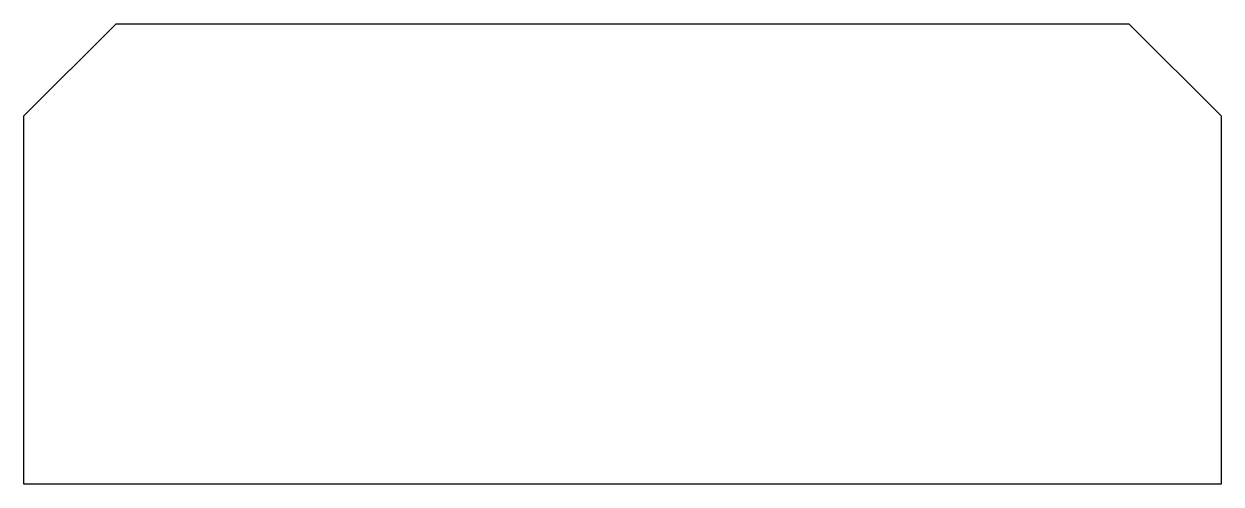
# Model space of a CAD drawing. Header units: millimetres. Extents: x 0 to 130, y -25 to 25.
import ezdxf

# ---------------------------------------------------------------- set-up
doc = ezdxf.new("R2010")
doc.units = ezdxf.units.MM
doc.header["$LTSCALE"] = 10
doc.layers.add('MEMBERS', color=5, linetype='Continuous')

msp = doc.modelspace()

# ---------------------------------------------------------------- linework, layer by layer
at = {"layer": 'MEMBERS', "color": 3, "linetype": 'Continuous'}
for p, q in [((0, 15), (10, 25)), ((10, 25), (120, 25)), ((120, 25), (130, 15)), ((0, -25), (0, 15)), ((130, 15), (130, -25)), ((130, -25), (0, -25))]:
    msp.add_line(p, q, dxfattribs=at)

doc.saveas('drawing.dxf')
